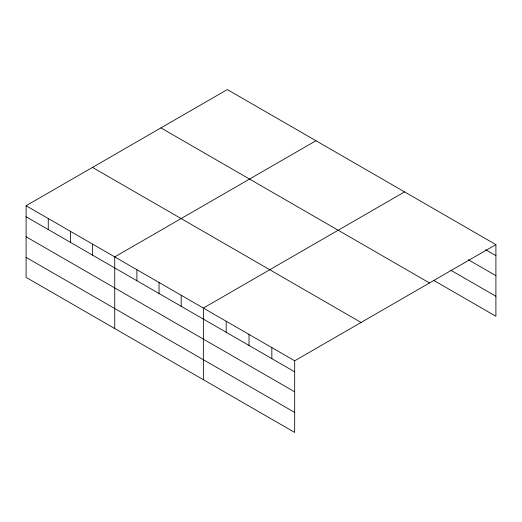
<?xml version="1.0" encoding="UTF-8"?>
<svg xmlns="http://www.w3.org/2000/svg" width="522" height="522" viewBox="0 0 522 522"><rect width="100%" height="100%" fill="white"/><g stroke="black" fill="none" stroke-linecap="round" stroke-linejoin="round"><path stroke-width="0.78" d="M26.1 205.733L294.682 360.793L294.682 432.438L26.1 277.378L26.1 205.733L227.318 89.562L495.9 244.622L495.9 316.267L433.638 280.321M315.954 140.731L114.729 256.902L114.729 328.547M404.583 191.9L203.365 308.078L203.365 379.722M294.682 360.793L495.9 244.622M485.525 249.66L495.9 255.649M468.227 259.675L495.9 275.655M450.936 270.305L495.9 296.261M160.92 127.897L429.495 282.957M92.505 167.399L361.08 322.459M26.1 216.76L294.682 371.821M26.1 236.766L294.682 391.826M26.1 257.372L294.682 412.439M271.851 347.613L271.851 358.64M249.02 334.432L249.02 345.46M226.189 321.252L226.189 332.279M181.206 295.282L181.206 306.31M159.047 282.487L159.047 293.514M136.888 269.698L136.888 280.725M92.57 244.113L92.57 255.141M70.418 231.318L70.418 242.345M48.259 218.529L48.259 229.549"/></g></svg>
